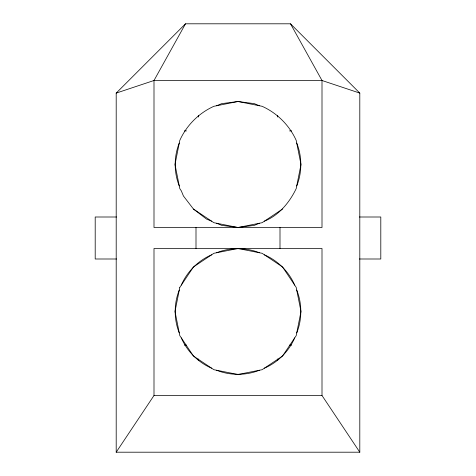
<?xml version="1.0" encoding="UTF-8"?>
<svg xmlns="http://www.w3.org/2000/svg" width="476" height="476" viewBox="0 0 476 476"><rect width="100%" height="100%" fill="white"/><g stroke="black" fill="none" stroke-linecap="round" stroke-linejoin="round"><path stroke-width="0.71" d="M179.256 143.103C173.841 156.497 173.841 172.502 179.256 185.902M179.256 290.098C173.841 303.498 173.841 319.503 179.256 332.897M181.332 285.094C186.979 271.79 198.29 260.479 211.594 254.833M296.744 185.902C302.159 172.502 302.159 156.497 296.744 143.103M294.668 337.906C289.021 351.211 277.71 362.522 264.406 368.168M296.744 332.897C302.159 319.503 302.159 303.498 296.744 290.098M185.497 23.8L153.998 80.498L153.998 227.498L322.002 227.498L322.002 80.498L290.503 23.8L185.497 23.8L116.198 93.1L116.198 452.2L359.802 452.2L359.802 93.1L290.503 23.8M116.198 452.2L153.998 395.502L153.998 248.502L322.002 248.502L322.002 395.502L359.802 452.2M264.406 221.167C279.001 215.348 289.539 202.395 296.203 188.609L300.999 164.5L296.203 140.39C289.42 125.343 277.157 113.08 262.109 106.297L238 101.501L221.697 103.649L216.598 105.755M282.548 209.047L262.109 222.703L238 227.498L221.697 225.356L216.598 223.244M259.402 223.244L254.303 225.356L238 227.498L213.891 222.703L193.452 209.047L183.439 195.999L181.332 190.906L179.797 188.609L175.001 164.5L179.797 140.39C186.58 125.343 198.843 113.08 213.891 106.297L238 101.501L254.303 103.649L259.402 105.755M216.598 252.756C229.997 247.341 246.003 247.341 259.402 252.756M259.402 370.245C246.003 375.659 229.997 375.659 216.598 370.245M116.198 93.1L153.998 80.498L322.002 80.498L359.802 93.1M184.289 130.9L186.503 130.9M289.497 130.9L291.711 130.9M116.602 217.002L95.2 217.002L95.2 258.998L116.602 258.998M359.398 217.002L380.8 217.002L380.8 258.998L359.398 258.998M184.289 345.1L186.503 345.1M289.497 345.1L291.711 345.1M153.998 395.502L322.002 395.502M211.594 221.167L206.501 219.061L193.452 209.047M264.406 254.833C277.71 260.479 289.021 271.79 294.668 285.094M211.594 368.168C198.29 362.522 186.979 351.211 181.332 337.906M280.001 227.498L280.001 248.502M277.692 115.561L277.692 117.025M277.692 358.975L277.692 360.439M198.308 115.561L198.308 117.025M198.308 358.975L198.308 360.439M195.999 227.498L195.999 248.502M179.797 287.391L175.001 311.5L179.797 335.61L193.452 356.048L213.891 369.703L238 374.499L262.109 369.703L282.548 356.048L296.203 335.61L300.999 311.5L296.203 287.391L282.548 266.953L262.109 253.297L238 248.502L213.891 253.297L193.452 266.953L179.797 287.391"/></g></svg>
